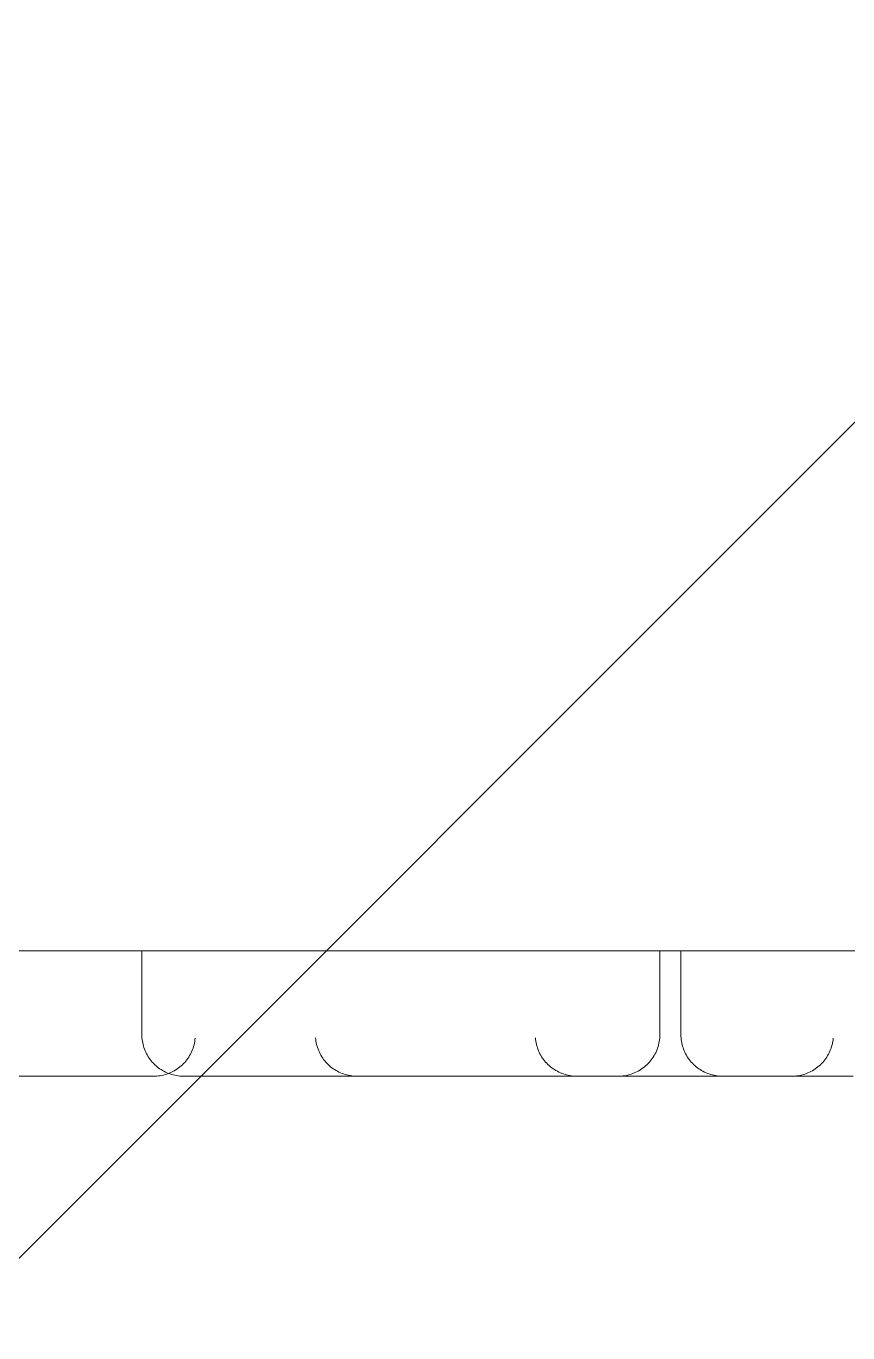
# Model space of a CAD drawing. Header units: metres. Extents: x 13415 to 21618, y 7657 to 10396.
# Drawn here: x 20259.213 to 20261.18, y 8014.333 to 8017.46 of the extents above; entities that cross this region are included whole.
import ezdxf

# ---------------------------------------------------------------- set-up
doc = ezdxf.new("R2010")
doc.units = ezdxf.units.M
doc.header["$LTSCALE"] = 0.2
doc.layers.add('02', color=2, linetype='Continuous')
doc.layers.add('A-GENM', color=2, linetype='Continuous', lineweight=9)

# ---------------------------------------------------------------- blocks, each defined once
blk = doc.blocks.new('chuv')
at = {"layer": 'A-GENM'}
for p, q in [((19969.5567, 7552.5926), (19970.0262, 7552.5926)), ((19969.8478, 7552.5926), (19970.4192, 7552.5926)), ((19970.1446, 7552.3926), (19970.1446, 7552.5926)), ((19970.1951, 7552.5926), (19970.1951, 7552.3926)), ((19970.3135, 7552.5926), (19970.4507, 7552.5926)), ((19970.4507, 7552.5926), (19971.4351, 7552.5926)), ((19971.3071, 7552.5926), (19971.4255, 7552.5926)), ((19971.4255, 7552.5926), (19971.3071, 7552.5926)), ((19971.4351, 7552.5926), (19971.3167, 7552.5926)), ((19971.4255, 7552.5926), (19972.1998, 7552.5926)), ((19971.4351, 7552.3926), (19971.4351, 7552.5926))]:
    blk.add_line(p, q, dxfattribs=at)
at = {"layer": 'A-GENM', "flags": 128}
for points in [[(19968.0259, 7552.5926), (19968.6977, 7552.5926), (19969.3887, 7552.5926), (19970.0976, 7552.5926), (19970.8233, 7552.5926), (19971.5648, 7552.5926), (19972.3207, 7552.5926), (19973.0899, 7552.5926), (19973.8712, 7552.5926), (19974.6633, 7552.5926), (19975.4649, 7552.5926), (19976.2748, 7552.5926), (19977.0916, 7552.5926), (19977.9141, 7552.5926), (19978.741, 7552.5926), (19979.5708, 7552.5926), (19980.4024, 7552.5926)], [(19969.8797, 7552.2926), (19969.8757, 7552.2926), (19969.8717, 7552.2929), (19969.8677, 7552.2933), (19969.8637, 7552.2938), (19969.8598, 7552.2946), (19969.8559, 7552.2954), (19969.852, 7552.2965), (19969.8482, 7552.2976), (19969.8444, 7552.299), (19969.8407, 7552.3005), (19969.8371, 7552.3021), (19969.8335, 7552.3039), (19969.83, 7552.3058), (19969.8266, 7552.3078), (19969.8232, 7552.31), (19969.82, 7552.3124), (19969.8168, 7552.3148), (19969.8137, 7552.3174), (19969.8108, 7552.3201), (19969.8079, 7552.3229), (19969.8052, 7552.3258), (19969.8026, 7552.3289), (19969.8001, 7552.332), (19969.7978, 7552.3352), (19969.7955, 7552.3385), (19969.7934, 7552.3419), (19969.7915, 7552.3454), (19969.7897, 7552.349), (19969.788, 7552.3526), (19969.7865, 7552.3563), (19969.7851, 7552.3601), (19969.7839, 7552.3639), (19969.7828, 7552.3678), (19969.7819, 7552.3716), (19969.7811, 7552.3756), (19969.7805, 7552.3795), (19969.7801, 7552.3835)], [(19969.8797, 7552.2926), (19969.8757, 7552.2926), (19969.8717, 7552.2929), (19969.8677, 7552.2933), (19969.8637, 7552.2938), (19969.8598, 7552.2946), (19969.8559, 7552.2954), (19969.852, 7552.2965), (19969.8482, 7552.2976), (19969.8444, 7552.299), (19969.8407, 7552.3005), (19969.8371, 7552.3021), (19969.8335, 7552.3039), (19969.83, 7552.3058), (19969.8266, 7552.3078), (19969.8232, 7552.31), (19969.82, 7552.3124), (19969.8168, 7552.3148), (19969.8137, 7552.3174), (19969.8108, 7552.3201), (19969.8079, 7552.3229), (19969.8052, 7552.3258), (19969.8026, 7552.3289), (19969.8001, 7552.332), (19969.7978, 7552.3352), (19969.7955, 7552.3385), (19969.7934, 7552.3419), (19969.7915, 7552.3454), (19969.7897, 7552.349), (19969.788, 7552.3526), (19969.7865, 7552.3563), (19969.7851, 7552.3601), (19969.7839, 7552.3639), (19969.7828, 7552.3678), (19969.7819, 7552.3716), (19969.7811, 7552.3756), (19969.7805, 7552.3795), (19969.7801, 7552.3835)], [(19970.1446, 7552.3926), (19970.1445, 7552.3886), (19970.1443, 7552.3846), (19970.1439, 7552.3806), (19970.1433, 7552.3766), (19970.1426, 7552.3727), (19970.1418, 7552.3688), (19970.1407, 7552.3649), (19970.1395, 7552.3611), (19970.1382, 7552.3573), (19970.1367, 7552.3536), (19970.1351, 7552.35), (19970.1333, 7552.3464), (19970.1314, 7552.3429), (19970.1293, 7552.3394), (19970.1272, 7552.3361), (19970.1248, 7552.3328), (19970.1224, 7552.3297), (19970.1198, 7552.3266), (19970.1171, 7552.3237), (19970.1143, 7552.3208), (19970.1114, 7552.3181), (19970.1083, 7552.3155), (19970.1052, 7552.313), (19970.102, 7552.3106), (19970.0987, 7552.3084), (19970.0952, 7552.3063), (19970.0918, 7552.3044), (19970.0882, 7552.3026), (19970.0846, 7552.3009), (19970.0809, 7552.2994), (19970.0771, 7552.298), (19970.0733, 7552.2968), (19970.0694, 7552.2957), (19970.0655, 7552.2948), (19970.0616, 7552.294), (19970.0577, 7552.2934), (19970.0537, 7552.293), (19970.0497, 7552.2927), (19970.0457, 7552.2926), (19970.0446, 7552.2926)], [(19970.1443, 7552.3846), (19970.1439, 7552.3806), (19970.1433, 7552.3766), (19970.1426, 7552.3727), (19970.1418, 7552.3688), (19970.1407, 7552.3649), (19970.1395, 7552.3611), (19970.1382, 7552.3573), (19970.1367, 7552.3536), (19970.1351, 7552.35), (19970.1333, 7552.3464), (19970.1314, 7552.3429), (19970.1293, 7552.3394), (19970.1272, 7552.3361), (19970.1248, 7552.3328), (19970.1224, 7552.3297), (19970.1198, 7552.3266), (19970.1171, 7552.3237), (19970.1143, 7552.3208), (19970.1114, 7552.3181), (19970.1083, 7552.3155), (19970.1052, 7552.313), (19970.102, 7552.3106), (19970.0987, 7552.3084), (19970.0952, 7552.3063), (19970.0918, 7552.3044), (19970.0882, 7552.3026), (19970.0846, 7552.3009), (19970.0809, 7552.2994), (19970.0771, 7552.298), (19970.0733, 7552.2968), (19970.0694, 7552.2957), (19970.0655, 7552.2948), (19970.0616, 7552.294), (19970.0577, 7552.2934), (19970.0537, 7552.293), (19970.0497, 7552.2927), (19970.0457, 7552.2926), (19970.0446, 7552.2926)], [(19970.2951, 7552.2926), (19970.2911, 7552.2926), (19970.2871, 7552.2929), (19970.2832, 7552.2933), (19970.2792, 7552.2938), (19970.2753, 7552.2946), (19970.2714, 7552.2954), (19970.2675, 7552.2965), (19970.2637, 7552.2976), (19970.2599, 7552.299), (19970.2562, 7552.3005), (19970.2525, 7552.3021), (19970.2489, 7552.3039), (19970.2454, 7552.3058), (19970.242, 7552.3078), (19970.2387, 7552.31), (19970.2354, 7552.3124), (19970.2322, 7552.3148), (19970.2292, 7552.3174), (19970.2262, 7552.3201), (19970.2234, 7552.3229), (19970.2207, 7552.3258), (19970.2181, 7552.3289), (19970.2156, 7552.332), (19970.2132, 7552.3352), (19970.211, 7552.3385), (19970.2089, 7552.3419), (19970.2069, 7552.3454), (19970.2051, 7552.349), (19970.2034, 7552.3526), (19970.2019, 7552.3563), (19970.2005, 7552.3601), (19970.1993, 7552.3639), (19970.1983, 7552.3678), (19970.1973, 7552.3716), (19970.1966, 7552.3756), (19970.196, 7552.3795), (19970.1955, 7552.3835), (19970.1953, 7552.3875), (19970.1951, 7552.3915), (19970.1951, 7552.3926)], [(19970.2951, 7552.2926), (19970.2911, 7552.2926), (19970.2871, 7552.2929), (19970.2832, 7552.2933), (19970.2792, 7552.2938), (19970.2753, 7552.2946), (19970.2714, 7552.2954), (19970.2675, 7552.2965), (19970.2637, 7552.2976), (19970.2599, 7552.299), (19970.2562, 7552.3005), (19970.2525, 7552.3021), (19970.2489, 7552.3039), (19970.2454, 7552.3058), (19970.242, 7552.3078), (19970.2387, 7552.31), (19970.2354, 7552.3124), (19970.2322, 7552.3148), (19970.2292, 7552.3174), (19970.2262, 7552.3201), (19970.2234, 7552.3229), (19970.2207, 7552.3258), (19970.2181, 7552.3289), (19970.2156, 7552.332), (19970.2132, 7552.3352), (19970.211, 7552.3385), (19970.2089, 7552.3419), (19970.2069, 7552.3454), (19970.2051, 7552.349), (19970.2034, 7552.3526), (19970.2019, 7552.3563), (19970.2005, 7552.3601), (19970.1993, 7552.3639), (19970.1983, 7552.3678), (19970.1973, 7552.3716), (19970.1966, 7552.3756), (19970.196, 7552.3795), (19970.1955, 7552.3835)], [(19970.493, 7552.3846), (19970.4926, 7552.3806), (19970.4921, 7552.3766), (19970.4914, 7552.3727), (19970.4905, 7552.3688), (19970.4895, 7552.3649), (19970.4883, 7552.3611), (19970.4869, 7552.3573), (19970.4855, 7552.3536), (19970.4838, 7552.35), (19970.4821, 7552.3464), (19970.4801, 7552.3429), (19970.4781, 7552.3394), (19970.4759, 7552.3361), (19970.4736, 7552.3328), (19970.4711, 7552.3297), (19970.4685, 7552.3266), (19970.4658, 7552.3237), (19970.463, 7552.3208), (19970.4601, 7552.3181), (19970.4571, 7552.3155), (19970.4539, 7552.313), (19970.4507, 7552.3106), (19970.4474, 7552.3084), (19970.444, 7552.3063), (19970.4405, 7552.3044), (19970.4369, 7552.3026), (19970.4333, 7552.3009), (19970.4296, 7552.2994), (19970.4258, 7552.298), (19970.422, 7552.2968), (19970.4182, 7552.2957), (19970.4143, 7552.2948), (19970.4104, 7552.294), (19970.4064, 7552.2934), (19970.4024, 7552.293), (19970.3984, 7552.2927), (19970.3944, 7552.2926), (19970.3934, 7552.2926)], [(19971.0194, 7552.3846), (19971.019, 7552.3806), (19971.0184, 7552.3766), (19971.0177, 7552.3727), (19971.0168, 7552.3688), (19971.0158, 7552.3649), (19971.0146, 7552.3611), (19971.0133, 7552.3573), (19971.0118, 7552.3536), (19971.0102, 7552.35), (19971.0084, 7552.3464), (19971.0065, 7552.3429), (19971.0044, 7552.3394), (19971.0022, 7552.3361), (19970.9999, 7552.3328), (19970.9974, 7552.3297), (19970.9949, 7552.3266), (19970.9922, 7552.3237), (19970.9893, 7552.3208), (19970.9864, 7552.3181), (19970.9834, 7552.3155), (19970.9803, 7552.313), (19970.977, 7552.3106), (19970.9737, 7552.3084), (19970.9703, 7552.3063), (19970.9668, 7552.3044), (19970.9632, 7552.3026), (19970.9596, 7552.3009), (19970.9559, 7552.2994), (19970.9522, 7552.298), (19970.9483, 7552.2968), (19970.9445, 7552.2957), (19970.9406, 7552.2948), (19970.9367, 7552.294), (19970.9327, 7552.2934), (19970.9287, 7552.293), (19970.9248, 7552.2927), (19970.9208, 7552.2926), (19970.9197, 7552.2926)], [(19971.0194, 7552.3846), (19971.019, 7552.3806), (19971.0184, 7552.3766), (19971.0177, 7552.3727), (19971.0168, 7552.3688), (19971.0158, 7552.3649), (19971.0146, 7552.3611), (19971.0133, 7552.3573), (19971.0118, 7552.3536), (19971.0102, 7552.35), (19971.0084, 7552.3464), (19971.0065, 7552.3429), (19971.0044, 7552.3394), (19971.0022, 7552.3361), (19970.9999, 7552.3328), (19970.9974, 7552.3297), (19970.9949, 7552.3266), (19970.9922, 7552.3237), (19970.9893, 7552.3208), (19970.9864, 7552.3181), (19970.9834, 7552.3155), (19970.9803, 7552.313), (19970.977, 7552.3106), (19970.9737, 7552.3084), (19970.9703, 7552.3063), (19970.9668, 7552.3044), (19970.9632, 7552.3026), (19970.9596, 7552.3009), (19970.9559, 7552.2994), (19970.9522, 7552.298), (19970.9483, 7552.2968), (19970.9445, 7552.2957), (19970.9406, 7552.2948), (19970.9367, 7552.294), (19970.9327, 7552.2934), (19970.9287, 7552.293), (19970.9248, 7552.2927), (19970.9208, 7552.2926), (19970.9197, 7552.2926)], [(19971.4071, 7552.2926), (19971.4031, 7552.2926), (19971.3991, 7552.2929), (19971.3951, 7552.2933), (19971.3912, 7552.2938), (19971.3872, 7552.2946), (19971.3833, 7552.2954), (19971.3795, 7552.2965), (19971.3757, 7552.2976), (19971.3719, 7552.299), (19971.3682, 7552.3005), (19971.3645, 7552.3021), (19971.3609, 7552.3039), (19971.3574, 7552.3058), (19971.354, 7552.3078), (19971.3506, 7552.31), (19971.3474, 7552.3124), (19971.3442, 7552.3148), (19971.3412, 7552.3174), (19971.3382, 7552.3201), (19971.3354, 7552.3229), (19971.3326, 7552.3258), (19971.33, 7552.3289), (19971.3276, 7552.332), (19971.3252, 7552.3352), (19971.323, 7552.3385), (19971.3209, 7552.3419), (19971.3189, 7552.3454), (19971.3171, 7552.349), (19971.3154, 7552.3526), (19971.3139, 7552.3563), (19971.3125, 7552.3601), (19971.3113, 7552.3639), (19971.3102, 7552.3678), (19971.3093, 7552.3716), (19971.3086, 7552.3756), (19971.308, 7552.3795), (19971.3075, 7552.3835)], [(19971.4071, 7552.2926), (19971.4031, 7552.2926), (19971.3991, 7552.2929), (19971.3951, 7552.2933), (19971.3912, 7552.2938), (19971.3872, 7552.2946), (19971.3833, 7552.2954), (19971.3795, 7552.2965), (19971.3757, 7552.2976), (19971.3719, 7552.299), (19971.3682, 7552.3005), (19971.3645, 7552.3021), (19971.3609, 7552.3039), (19971.3574, 7552.3058), (19971.354, 7552.3078), (19971.3506, 7552.31), (19971.3474, 7552.3124), (19971.3442, 7552.3148), (19971.3412, 7552.3174), (19971.3382, 7552.3201), (19971.3354, 7552.3229), (19971.3326, 7552.3258), (19971.33, 7552.3289), (19971.3276, 7552.332), (19971.3252, 7552.3352), (19971.323, 7552.3385), (19971.3209, 7552.3419), (19971.3189, 7552.3454), (19971.3171, 7552.349), (19971.3154, 7552.3526), (19971.3139, 7552.3563), (19971.3125, 7552.3601), (19971.3113, 7552.3639), (19971.3102, 7552.3678), (19971.3093, 7552.3716), (19971.3086, 7552.3756), (19971.308, 7552.3795), (19971.3075, 7552.3835)], [(19971.4351, 7552.3926), (19971.435, 7552.3886), (19971.4348, 7552.3846), (19971.4344, 7552.3806), (19971.4338, 7552.3766), (19971.4331, 7552.3727), (19971.4323, 7552.3688), (19971.4312, 7552.3649), (19971.43, 7552.3611), (19971.4287, 7552.3573), (19971.4272, 7552.3536), (19971.4256, 7552.35), (19971.4238, 7552.3464), (19971.4219, 7552.3429), (19971.4199, 7552.3394), (19971.4177, 7552.3361), (19971.4153, 7552.3328), (19971.4129, 7552.3297), (19971.4103, 7552.3266), (19971.4076, 7552.3237), (19971.4048, 7552.3208), (19971.4019, 7552.3181), (19971.3988, 7552.3155), (19971.3957, 7552.313), (19971.3925, 7552.3106), (19971.3892, 7552.3084), (19971.3857, 7552.3063), (19971.3823, 7552.3044), (19971.3787, 7552.3026), (19971.3751, 7552.3009), (19971.3714, 7552.2994), (19971.3676, 7552.298), (19971.3638, 7552.2968), (19971.3599, 7552.2957), (19971.356, 7552.2948), (19971.3521, 7552.294), (19971.3482, 7552.2934), (19971.3442, 7552.293), (19971.3402, 7552.2927), (19971.3362, 7552.2926), (19971.3351, 7552.2926)], [(19971.4348, 7552.3846), (19971.4344, 7552.3806), (19971.4338, 7552.3766), (19971.4331, 7552.3727), (19971.4323, 7552.3688), (19971.4312, 7552.3649), (19971.43, 7552.3611), (19971.4287, 7552.3573), (19971.4272, 7552.3536), (19971.4256, 7552.35), (19971.4238, 7552.3464), (19971.4219, 7552.3429), (19971.4199, 7552.3394), (19971.4177, 7552.3361), (19971.4153, 7552.3328), (19971.4129, 7552.3297), (19971.4103, 7552.3266), (19971.4076, 7552.3237), (19971.4048, 7552.3208), (19971.4019, 7552.3181), (19971.3988, 7552.3155), (19971.3957, 7552.313), (19971.3925, 7552.3106), (19971.3892, 7552.3084), (19971.3857, 7552.3063), (19971.3823, 7552.3044), (19971.3787, 7552.3026), (19971.3751, 7552.3009), (19971.3714, 7552.2994), (19971.3676, 7552.298), (19971.3638, 7552.2968), (19971.3599, 7552.2957), (19971.356, 7552.2948), (19971.3521, 7552.294), (19971.3482, 7552.2934), (19971.3442, 7552.293), (19971.3402, 7552.2927), (19971.3362, 7552.2926), (19971.3351, 7552.2926)], [(19969.741, 7552.2926), (19969.7598, 7552.2926), (19969.7781, 7552.2926), (19969.7961, 7552.2926), (19969.8136, 7552.2926), (19969.8306, 7552.2926), (19969.8472, 7552.2926), (19969.8633, 7552.2926), (19969.8788, 7552.2926), (19969.8937, 7552.2926), (19969.9081, 7552.2926), (19969.9218, 7552.2926), (19969.9349, 7552.2926), (19969.9453, 7552.2926)], [(19969.9453, 7552.2926), (19969.9328, 7552.2926), (19969.9195, 7552.2926), (19969.9057, 7552.2926), (19969.8912, 7552.2926), (19969.8762, 7552.2926), (19969.8606, 7552.2926), (19969.8445, 7552.2926), (19969.8278, 7552.2926), (19969.8107, 7552.2926), (19969.7931, 7552.2926), (19969.7751, 7552.2926), (19969.7566, 7552.2926), (19969.7378, 7552.2926)], [(19969.7355, 7552.2926), (19969.7543, 7552.2926), (19969.7728, 7552.2926), (19969.7909, 7552.2926), (19969.8085, 7552.2926), (19969.8257, 7552.2926), (19969.8424, 7552.2926), (19969.8586, 7552.2926), (19969.8743, 7552.2926), (19969.8894, 7552.2926), (19969.9039, 7552.2926), (19969.9179, 7552.2926), (19969.9311, 7552.2926), (19969.9438, 7552.2926), (19969.9558, 7552.2926), (19969.967, 7552.2926), (19969.9776, 7552.2926), (19969.9875, 7552.2926), (19969.9966, 7552.2926), (19970.0049, 7552.2926), (19970.0125, 7552.2926), (19970.0193, 7552.2926), (19970.0253, 7552.2926), (19970.0305, 7552.2926), (19970.0349, 7552.2926), (19970.0385, 7552.2926), (19970.0413, 7552.2926), (19970.0432, 7552.2926), (19970.0443, 7552.2926)], [(19970.0446, 7552.2926), (19970.0442, 7552.2926), (19970.043, 7552.2926), (19970.0409, 7552.2926), (19970.038, 7552.2926), (19970.0343, 7552.2926), (19970.0297, 7552.2926), (19970.0244, 7552.2926), (19970.0182, 7552.2926), (19970.0113, 7552.2926), (19970.0036, 7552.2926), (19969.9951, 7552.2926), (19969.9859, 7552.2926), (19969.9759, 7552.2926), (19969.9652, 7552.2926), (19969.9538, 7552.2926), (19969.9417, 7552.2926), (19969.929, 7552.2926), (19969.9156, 7552.2926), (19969.9015, 7552.2926), (19969.8869, 7552.2926), (19969.8717, 7552.2926), (19969.8559, 7552.2926), (19969.8396, 7552.2926), (19969.8229, 7552.2926), (19969.8056, 7552.2926), (19969.7879, 7552.2926), (19969.7697, 7552.2926), (19969.7512, 7552.2926), (19969.7323, 7552.2926)], [(19969.7443, 7552.2926), (19969.7646, 7552.2926), (19969.785, 7552.2926), (19969.8055, 7552.2926), (19969.8262, 7552.2926), (19969.847, 7552.2926), (19969.8677, 7552.2926), (19969.8885, 7552.2926), (19969.9093, 7552.2926), (19969.93, 7552.2926), (19969.9507, 7552.2926), (19969.9712, 7552.2926), (19969.9915, 7552.2926), (19970.0117, 7552.2926), (19970.0316, 7552.2926), (19970.0513, 7552.2926), (19970.0707, 7552.2926), (19970.0898, 7552.2926), (19970.1085, 7552.2926), (19970.1268, 7552.2926), (19970.1448, 7552.2926), (19970.1623, 7552.2926), (19970.1794, 7552.2926), (19970.1959, 7552.2926), (19970.212, 7552.2926), (19970.2275, 7552.2926), (19970.2425, 7552.2926), (19970.2568, 7552.2926), (19970.2705, 7552.2926), (19970.2836, 7552.2926), (19970.2961, 7552.2926), (19970.3079, 7552.2926), (19970.3189, 7552.2926), (19970.3293, 7552.2926), (19970.3389, 7552.2926), (19970.3478, 7552.2926), (19970.356, 7552.2926), (19970.3633, 7552.2926), (19970.3699, 7552.2926), (19970.3757, 7552.2926), (19970.3806, 7552.2926), (19970.3848, 7552.2926), (19970.3882, 7552.2926), (19970.3907, 7552.2926), (19970.3924, 7552.2926), (19970.3932, 7552.2926)], [(19970.3934, 7552.2926), (19970.3929, 7552.2926), (19970.3917, 7552.2926), (19970.3896, 7552.2926), (19970.3867, 7552.2926), (19970.383, 7552.2926), (19970.3785, 7552.2926), (19970.3731, 7552.2926), (19970.367, 7552.2926), (19970.36, 7552.2926), (19970.3523, 7552.2926), (19970.3438, 7552.2926), (19970.3346, 7552.2926), (19970.3246, 7552.2926), (19970.3139, 7552.2926), (19970.3025, 7552.2926), (19970.2904, 7552.2926), (19970.2777, 7552.2926), (19970.2643, 7552.2926), (19970.2503, 7552.2926), (19970.2356, 7552.2926), (19970.2204, 7552.2926), (19970.2047, 7552.2926), (19970.1884, 7552.2926), (19970.1716, 7552.2926), (19970.1543, 7552.2926), (19970.1366, 7552.2926), (19970.1184, 7552.2926), (19970.0999, 7552.2926), (19970.081, 7552.2926), (19970.0618, 7552.2926), (19970.0423, 7552.2926), (19970.0225, 7552.2926), (19970.0024, 7552.2926), (19969.9822, 7552.2926), (19969.9617, 7552.2926), (19969.9412, 7552.2926), (19969.9205, 7552.2926), (19969.8998, 7552.2926), (19969.879, 7552.2926), (19969.8582, 7552.2926), (19969.8374, 7552.2926), (19969.8167, 7552.2926), (19969.7961, 7552.2926), (19969.7756, 7552.2926), (19969.7552, 7552.2926), (19969.7351, 7552.2926)], [(19969.8797, 7552.2926), (19969.8801, 7552.2926), (19969.8813, 7552.2926), (19969.8834, 7552.2926), (19969.8863, 7552.2926), (19969.89, 7552.2926), (19969.8946, 7552.2926), (19969.8999, 7552.2926), (19969.9051, 7552.2926)], [(19969.8797, 7552.2926), (19969.8801, 7552.2926), (19969.8813, 7552.2926), (19969.8834, 7552.2926), (19969.8863, 7552.2926), (19969.89, 7552.2926), (19969.8946, 7552.2926), (19969.8999, 7552.2926), (19969.9061, 7552.2926), (19969.913, 7552.2926), (19969.9207, 7552.2926), (19969.9292, 7552.2926), (19969.9384, 7552.2926), (19969.9484, 7552.2926), (19969.9591, 7552.2926), (19969.9705, 7552.2926), (19969.9826, 7552.2926), (19969.9953, 7552.2926), (19970.0087, 7552.2926), (19970.0228, 7552.2926), (19970.0374, 7552.2926), (19970.0526, 7552.2926), (19970.0684, 7552.2926), (19970.0847, 7552.2926), (19970.1014, 7552.2926), (19970.1187, 7552.2926), (19970.1364, 7552.2926), (19970.1546, 7552.2926), (19970.1731, 7552.2926), (19970.192, 7552.2926), (19970.2113, 7552.2926), (19970.2308, 7552.2926), (19970.2506, 7552.2926), (19970.2706, 7552.2926), (19970.2909, 7552.2926), (19970.3113, 7552.2926), (19970.3319, 7552.2926), (19970.3525, 7552.2926), (19970.3733, 7552.2926), (19970.3941, 7552.2926), (19970.4149, 7552.2926), (19970.4356, 7552.2926), (19970.4564, 7552.2926), (19970.477, 7552.2926), (19970.4975, 7552.2926), (19970.5178, 7552.2926), (19970.538, 7552.2926), (19970.5579, 7552.2926), (19970.5776, 7552.2926), (19970.597, 7552.2926), (19970.6161, 7552.2926), (19970.6348, 7552.2926), (19970.6532, 7552.2926), (19970.6711, 7552.2926), (19970.6886, 7552.2926), (19970.7057, 7552.2926), (19970.7223, 7552.2926), (19970.7383, 7552.2926), (19970.7538, 7552.2926), (19970.7688, 7552.2926), (19970.7831, 7552.2926), (19970.7969, 7552.2926), (19970.81, 7552.2926), (19970.8224, 7552.2926), (19970.8342, 7552.2926), (19970.8453, 7552.2926), (19970.8556, 7552.2926), (19970.8653, 7552.2926), (19970.8741, 7552.2926), (19970.8823, 7552.2926), (19970.8896, 7552.2926), (19970.8942, 7552.2926)], [(19970.8942, 7552.2926), (19970.8874, 7552.2926), (19970.8798, 7552.2926), (19970.8714, 7552.2926), (19970.8623, 7552.2926), (19970.8524, 7552.2926), (19970.8419, 7552.2926), (19970.8306, 7552.2926), (19970.8186, 7552.2926), (19970.8059, 7552.2926), (19970.7926, 7552.2926), (19970.7787, 7552.2926), (19970.7641, 7552.2926), (19970.749, 7552.2926), (19970.7333, 7552.2926), (19970.7171, 7552.2926), (19970.7004, 7552.2926), (19970.6832, 7552.2926), (19970.6655, 7552.2926), (19970.6474, 7552.2926), (19970.629, 7552.2926), (19970.6101, 7552.2926), (19970.5909, 7552.2926), (19970.5714, 7552.2926), (19970.5517, 7552.2926), (19970.5317, 7552.2926), (19970.5114, 7552.2926), (19970.4911, 7552.2926), (19970.4705, 7552.2926), (19970.4498, 7552.2926), (19970.4291, 7552.2926), (19970.4083, 7552.2926), (19970.3875, 7552.2926), (19970.3668, 7552.2926), (19970.346, 7552.2926), (19970.3254, 7552.2926), (19970.3049, 7552.2926), (19970.2845, 7552.2926), (19970.2643, 7552.2926), (19970.2443, 7552.2926), (19970.2246, 7552.2926), (19970.2052, 7552.2926), (19970.186, 7552.2926), (19970.1673, 7552.2926), (19970.1488, 7552.2926), (19970.1308, 7552.2926), (19970.1132, 7552.2926), (19970.0961, 7552.2926), (19970.0795, 7552.2926), (19970.0633, 7552.2926), (19970.0478, 7552.2926), (19970.0327, 7552.2926), (19970.0183, 7552.2926), (19970.0045, 7552.2926), (19969.9913, 7552.2926), (19969.9787, 7552.2926), (19969.9668, 7552.2926), (19969.9557, 7552.2926), (19969.9452, 7552.2926), (19969.9355, 7552.2926), (19969.9265, 7552.2926), (19969.9182, 7552.2926), (19969.9107, 7552.2926), (19969.9041, 7552.2926), (19969.8982, 7552.2926), (19969.8931, 7552.2926), (19969.8888, 7552.2926), (19969.8853, 7552.2926), (19969.8827, 7552.2926), (19969.8809, 7552.2926), (19969.8799, 7552.2926)], [(19969.9051, 7552.2926), (19969.8991, 7552.2926), (19969.8939, 7552.2926), (19969.8894, 7552.2926), (19969.8858, 7552.2926), (19969.8831, 7552.2926), (19969.8811, 7552.2926), (19969.88, 7552.2926)], [(19969.9051, 7552.2926), (19969.9119, 7552.2926), (19969.9196, 7552.2926), (19969.9279, 7552.2926), (19969.937, 7552.2926), (19969.9469, 7552.2926), (19969.9575, 7552.2926), (19969.9688, 7552.2926), (19969.9808, 7552.2926), (19969.9934, 7552.2926), (19970.0067, 7552.2926), (19970.0207, 7552.2926), (19970.0352, 7552.2926), (19970.0503, 7552.2926), (19970.066, 7552.2926), (19970.0822, 7552.2926), (19970.099, 7552.2926), (19970.1162, 7552.2926), (19970.1338, 7552.2926), (19970.1519, 7552.2926), (19970.1704, 7552.2926), (19970.1892, 7552.2926), (19970.2084, 7552.2926), (19970.2279, 7552.2926), (19970.2477, 7552.2926), (19970.2677, 7552.2926), (19970.2879, 7552.2926), (19970.3083, 7552.2926), (19970.3288, 7552.2926), (19970.3495, 7552.2926), (19970.3702, 7552.2926), (19970.391, 7552.2926), (19970.4118, 7552.2926), (19970.4326, 7552.2926), (19970.4533, 7552.2926), (19970.474, 7552.2926), (19970.4945, 7552.2926), (19970.5149, 7552.2926), (19970.535, 7552.2926), (19970.555, 7552.2926), (19970.5747, 7552.2926), (19970.5942, 7552.2926), (19970.6133, 7552.2926), (19970.6321, 7552.2926), (19970.6505, 7552.2926), (19970.6685, 7552.2926), (19970.6861, 7552.2926), (19970.7032, 7552.2926), (19970.7199, 7552.2926), (19970.736, 7552.2926), (19970.7516, 7552.2926), (19970.7666, 7552.2926), (19970.7811, 7552.2926), (19970.7949, 7552.2926), (19970.8081, 7552.2926), (19970.8206, 7552.2926), (19970.8325, 7552.2926), (19970.8437, 7552.2926), (19970.8542, 7552.2926), (19970.8639, 7552.2926), (19970.8729, 7552.2926), (19970.8811, 7552.2926), (19970.8886, 7552.2926), (19970.8953, 7552.2926), (19970.9012, 7552.2926), (19970.9063, 7552.2926), (19970.9106, 7552.2926), (19970.914, 7552.2926), (19970.9167, 7552.2926), (19970.9185, 7552.2926), (19970.9195, 7552.2926)], [(19970.9197, 7552.2926), (19970.9193, 7552.2926), (19970.918, 7552.2926), (19970.9159, 7552.2926), (19970.913, 7552.2926), (19970.9093, 7552.2926), (19970.9048, 7552.2926), (19970.8994, 7552.2926), (19970.8933, 7552.2926), (19970.8863, 7552.2926), (19970.8786, 7552.2926), (19970.8701, 7552.2926), (19970.8609, 7552.2926), (19970.8509, 7552.2926), (19970.8402, 7552.2926), (19970.8289, 7552.2926), (19970.8168, 7552.2926), (19970.804, 7552.2926), (19970.7906, 7552.2926), (19970.7766, 7552.2926), (19970.762, 7552.2926), (19970.7468, 7552.2926), (19970.731, 7552.2926), (19970.7147, 7552.2926), (19970.6979, 7552.2926), (19970.6806, 7552.2926), (19970.6629, 7552.2926), (19970.6448, 7552.2926), (19970.6262, 7552.2926), (19970.6073, 7552.2926), (19970.5881, 7552.2926), (19970.5686, 7552.2926), (19970.5488, 7552.2926), (19970.5287, 7552.2926), (19970.5085, 7552.2926), (19970.4881, 7552.2926), (19970.4675, 7552.2926), (19970.4468, 7552.2926), (19970.4261, 7552.2926), (19970.4053, 7552.2926), (19970.3845, 7552.2926), (19970.3637, 7552.2926), (19970.343, 7552.2926), (19970.3224, 7552.2926), (19970.3019, 7552.2926), (19970.2815, 7552.2926), (19970.2614, 7552.2926), (19970.2414, 7552.2926), (19970.2218, 7552.2926), (19970.2024, 7552.2926), (19970.1833, 7552.2926), (19970.1645, 7552.2926), (19970.1462, 7552.2926), (19970.1282, 7552.2926), (19970.1107, 7552.2926), (19970.0937, 7552.2926), (19970.0771, 7552.2926), (19970.061, 7552.2926), (19970.0455, 7552.2926), (19970.0306, 7552.2926), (19970.0162, 7552.2926), (19970.0025, 7552.2926), (19969.9894, 7552.2926), (19969.9769, 7552.2926), (19969.9652, 7552.2926), (19969.9541, 7552.2926), (19969.9437, 7552.2926), (19969.9341, 7552.2926), (19969.9252, 7552.2926), (19969.9171, 7552.2926), (19969.9097, 7552.2926), (19969.9051, 7552.2926)], [(19970.0446, 7552.2926), (19970.0442, 7552.2926), (19970.043, 7552.2926), (19970.0409, 7552.2926), (19970.038, 7552.2926), (19970.0343, 7552.2926), (19970.0297, 7552.2926), (19970.0244, 7552.2926), (19970.0182, 7552.2926), (19970.0113, 7552.2926), (19970.0036, 7552.2926), (19969.9951, 7552.2926), (19969.9859, 7552.2926), (19969.9759, 7552.2926), (19969.9652, 7552.2926), (19969.9538, 7552.2926), (19969.9453, 7552.2926)], [(19969.9453, 7552.2926), (19969.9572, 7552.2926), (19969.9684, 7552.2926), (19969.9789, 7552.2926), (19969.9886, 7552.2926), (19969.9976, 7552.2926), (19970.0059, 7552.2926), (19970.0134, 7552.2926), (19970.0201, 7552.2926), (19970.026, 7552.2926), (19970.0311, 7552.2926), (19970.0354, 7552.2926), (19970.0389, 7552.2926), (19970.0416, 7552.2926), (19970.0434, 7552.2926), (19970.0444, 7552.2926)], [(19971.1208, 7552.2926), (19971.1037, 7552.2926), (19971.0862, 7552.2926), (19971.0682, 7552.2926), (19971.0498, 7552.2926), (19971.0311, 7552.2926), (19971.012, 7552.2926), (19970.9926, 7552.2926), (19970.9729, 7552.2926), (19970.953, 7552.2926), (19970.9328, 7552.2926), (19970.9125, 7552.2926), (19970.892, 7552.2926), (19970.8713, 7552.2926), (19970.8506, 7552.2926), (19970.8298, 7552.2926), (19970.8091, 7552.2926), (19970.7883, 7552.2926), (19970.7675, 7552.2926), (19970.7468, 7552.2926), (19970.7263, 7552.2926), (19970.7059, 7552.2926), (19970.6856, 7552.2926), (19970.6656, 7552.2926), (19970.6458, 7552.2926), (19970.6263, 7552.2926), (19970.607, 7552.2926), (19970.5882, 7552.2926), (19970.5696, 7552.2926), (19970.5515, 7552.2926), (19970.5338, 7552.2926), (19970.5165, 7552.2926), (19970.4997, 7552.2926), (19970.4835, 7552.2926), (19970.4677, 7552.2926), (19970.4525, 7552.2926), (19970.4379, 7552.2926), (19970.4239, 7552.2926), (19970.4105, 7552.2926), (19970.3978, 7552.2926), (19970.3857, 7552.2926), (19970.3743, 7552.2926), (19970.3636, 7552.2926), (19970.3537, 7552.2926), (19970.3445, 7552.2926), (19970.336, 7552.2926), (19970.3283, 7552.2926), (19970.3214, 7552.2926), (19970.3152, 7552.2926), (19970.3099, 7552.2926), (19970.3054, 7552.2926), (19970.3017, 7552.2926), (19970.2988, 7552.2926), (19970.2968, 7552.2926), (19970.2955, 7552.2926), (19970.2951, 7552.2926)], [(19970.2951, 7552.2926), (19970.2955, 7552.2926), (19970.2968, 7552.2926), (19970.2989, 7552.2926), (19970.3018, 7552.2926), (19970.3055, 7552.2926), (19970.31, 7552.2926), (19970.3154, 7552.2926), (19970.3215, 7552.2926), (19970.3285, 7552.2926), (19970.3362, 7552.2926), (19970.3447, 7552.2926), (19970.3539, 7552.2926), (19970.3639, 7552.2926), (19970.3746, 7552.2926), (19970.386, 7552.2926), (19970.398, 7552.2926), (19970.4108, 7552.2926), (19970.4242, 7552.2926), (19970.4382, 7552.2926), (19970.4528, 7552.2926), (19970.468, 7552.2926), (19970.4838, 7552.2926), (19970.5001, 7552.2926), (19970.5095, 7552.2926)], [(19970.2951, 7552.2926), (19970.2955, 7552.2926), (19970.2968, 7552.2926), (19970.2989, 7552.2926), (19970.3018, 7552.2926), (19970.3055, 7552.2926), (19970.31, 7552.2926), (19970.3154, 7552.2926), (19970.3215, 7552.2926), (19970.3285, 7552.2926), (19970.3362, 7552.2926), (19970.3447, 7552.2926), (19970.3539, 7552.2926), (19970.3639, 7552.2926), (19970.3746, 7552.2926), (19970.386, 7552.2926), (19970.398, 7552.2926), (19970.4108, 7552.2926), (19970.4242, 7552.2926), (19970.4382, 7552.2926), (19970.4528, 7552.2926), (19970.468, 7552.2926), (19970.4838, 7552.2926), (19970.5001, 7552.2926), (19970.5169, 7552.2926), (19970.5342, 7552.2926), (19970.5519, 7552.2926), (19970.57, 7552.2926), (19970.5886, 7552.2926), (19970.6075, 7552.2926), (19970.6267, 7552.2926), (19970.6462, 7552.2926), (19970.666, 7552.2926), (19970.6861, 7552.2926), (19970.7063, 7552.2926), (19970.7267, 7552.2926), (19970.7473, 7552.2926), (19970.768, 7552.2926), (19970.7887, 7552.2926), (19970.8095, 7552.2926), (19970.8303, 7552.2926), (19970.8511, 7552.2926), (19970.8718, 7552.2926), (19970.8924, 7552.2926), (19970.9129, 7552.2926), (19970.9333, 7552.2926), (19970.9534, 7552.2926), (19970.9734, 7552.2926), (19970.993, 7552.2926), (19971.0124, 7552.2926), (19971.0315, 7552.2926), (19971.0503, 7552.2926), (19971.0686, 7552.2926), (19971.0866, 7552.2926), (19971.1041, 7552.2926), (19971.1208, 7552.2926)], [(19970.5095, 7552.2926), (19970.4929, 7552.2926), (19970.4768, 7552.2926), (19970.4613, 7552.2926), (19970.4464, 7552.2926), (19970.432, 7552.2926), (19970.4182, 7552.2926), (19970.4051, 7552.2926), (19970.3927, 7552.2926), (19970.3809, 7552.2926), (19970.3698, 7552.2926), (19970.3594, 7552.2926), (19970.3498, 7552.2926), (19970.3408, 7552.2926), (19970.3327, 7552.2926), (19970.3253, 7552.2926), (19970.3187, 7552.2926), (19970.3129, 7552.2926), (19970.3079, 7552.2926), (19970.3038, 7552.2926), (19970.3004, 7552.2926), (19970.2979, 7552.2926), (19970.2961, 7552.2926), (19970.2953, 7552.2926)], [(19970.5095, 7552.2926), (19970.5265, 7552.2926), (19970.5441, 7552.2926), (19970.562, 7552.2926), (19970.5804, 7552.2926), (19970.5991, 7552.2926), (19970.6182, 7552.2926), (19970.6376, 7552.2926), (19970.6573, 7552.2926), (19970.6773, 7552.2926), (19970.6974, 7552.2926), (19970.7178, 7552.2926), (19970.7383, 7552.2926), (19970.7589, 7552.2926), (19970.7796, 7552.2926), (19970.8004, 7552.2926), (19970.8212, 7552.2926), (19970.842, 7552.2926), (19970.8627, 7552.2926), (19970.8834, 7552.2926), (19970.904, 7552.2926), (19970.9244, 7552.2926), (19970.9446, 7552.2926), (19970.9647, 7552.2926), (19970.9845, 7552.2926), (19971.004, 7552.2926), (19971.0232, 7552.2926), (19971.0421, 7552.2926), (19971.0606, 7552.2926), (19971.0788, 7552.2926), (19971.0965, 7552.2926), (19971.1137, 7552.2926), (19971.1305, 7552.2926), (19971.1468, 7552.2926), (19971.1625, 7552.2926), (19971.1777, 7552.2926), (19971.1924, 7552.2926), (19971.2064, 7552.2926), (19971.2198, 7552.2926), (19971.2325, 7552.2926), (19971.2446, 7552.2926), (19971.2559, 7552.2926), (19971.2666, 7552.2926), (19971.2766, 7552.2926), (19971.2858, 7552.2926), (19971.2943, 7552.2926), (19971.302, 7552.2926), (19971.3089, 7552.2926), (19971.315, 7552.2926), (19971.3203, 7552.2926), (19971.3249, 7552.2926), (19971.3286, 7552.2926), (19971.3314, 7552.2926), (19971.3335, 7552.2926), (19971.3347, 7552.2926), (19971.3351, 7552.2926)], [(19971.3351, 7552.2926), (19971.3347, 7552.2926), (19971.3335, 7552.2926), (19971.3314, 7552.2926), (19971.3285, 7552.2926), (19971.3248, 7552.2926), (19971.3202, 7552.2926), (19971.3149, 7552.2926), (19971.3087, 7552.2926), (19971.3018, 7552.2926), (19971.2941, 7552.2926), (19971.2856, 7552.2926), (19971.2764, 7552.2926), (19971.2664, 7552.2926), (19971.2557, 7552.2926), (19971.2443, 7552.2926), (19971.2322, 7552.2926), (19971.2195, 7552.2926), (19971.2061, 7552.2926), (19971.192, 7552.2926), (19971.1774, 7552.2926), (19971.1622, 7552.2926), (19971.1464, 7552.2926), (19971.1302, 7552.2926), (19971.1134, 7552.2926), (19971.0961, 7552.2926), (19971.0784, 7552.2926), (19971.0602, 7552.2926), (19971.0417, 7552.2926), (19971.0228, 7552.2926), (19971.0036, 7552.2926), (19970.984, 7552.2926), (19970.9642, 7552.2926), (19970.9442, 7552.2926), (19970.9239, 7552.2926), (19970.9035, 7552.2926), (19970.8829, 7552.2926), (19970.8623, 7552.2926), (19970.8415, 7552.2926), (19970.8207, 7552.2926), (19970.7999, 7552.2926), (19970.7792, 7552.2926), (19970.7585, 7552.2926), (19970.7378, 7552.2926), (19970.7173, 7552.2926), (19970.697, 7552.2926), (19970.6768, 7552.2926), (19970.6569, 7552.2926), (19970.6372, 7552.2926), (19970.6178, 7552.2926), (19970.5987, 7552.2926), (19970.58, 7552.2926), (19970.5616, 7552.2926), (19970.5437, 7552.2926), (19970.5262, 7552.2926), (19970.5095, 7552.2926)], [(19970.9197, 7552.2926), (19970.9193, 7552.2926), (19970.918, 7552.2926), (19970.9159, 7552.2926), (19970.913, 7552.2926), (19970.9093, 7552.2926), (19970.9048, 7552.2926), (19970.8994, 7552.2926), (19970.8942, 7552.2926)], [(19970.8942, 7552.2926), (19970.9003, 7552.2926), (19970.9055, 7552.2926), (19970.9099, 7552.2926), (19970.9135, 7552.2926), (19970.9163, 7552.2926), (19970.9182, 7552.2926), (19970.9194, 7552.2926)], [(19971.3351, 7552.2926), (19971.3347, 7552.2926), (19971.3335, 7552.2926), (19971.3314, 7552.2926), (19971.3285, 7552.2926), (19971.3248, 7552.2926), (19971.3202, 7552.2926), (19971.3149, 7552.2926), (19971.3087, 7552.2926), (19971.3018, 7552.2926), (19971.2941, 7552.2926), (19971.2856, 7552.2926), (19971.2764, 7552.2926), (19971.2664, 7552.2926), (19971.2557, 7552.2926), (19971.2443, 7552.2926), (19971.2322, 7552.2926), (19971.2195, 7552.2926), (19971.2061, 7552.2926), (19971.192, 7552.2926), (19971.1774, 7552.2926), (19971.1622, 7552.2926), (19971.1464, 7552.2926), (19971.1302, 7552.2926), (19971.1208, 7552.2926)], [(19971.1208, 7552.2926), (19971.1374, 7552.2926), (19971.1534, 7552.2926), (19971.1689, 7552.2926), (19971.1839, 7552.2926), (19971.1983, 7552.2926), (19971.212, 7552.2926), (19971.2251, 7552.2926), (19971.2376, 7552.2926), (19971.2494, 7552.2926), (19971.2605, 7552.2926), (19971.2708, 7552.2926), (19971.2805, 7552.2926), (19971.2894, 7552.2926), (19971.2976, 7552.2926), (19971.3049, 7552.2926), (19971.3115, 7552.2926), (19971.3173, 7552.2926), (19971.3223, 7552.2926), (19971.3265, 7552.2926), (19971.3299, 7552.2926), (19971.3324, 7552.2926), (19971.3341, 7552.2926), (19971.335, 7552.2926)], [(19971.4071, 7552.2926), (19971.4075, 7552.2926), (19971.4088, 7552.2926), (19971.4109, 7552.2926), (19971.4138, 7552.2926), (19971.4175, 7552.2926), (19971.422, 7552.2926), (19971.4274, 7552.2926), (19971.4335, 7552.2926), (19971.4404, 7552.2926), (19971.4482, 7552.2926), (19971.4566, 7552.2926), (19971.4659, 7552.2926), (19971.4758, 7552.2926), (19971.4865, 7552.2926), (19971.4979, 7552.2926), (19971.5064, 7552.2926)], [(19971.4071, 7552.2926), (19971.4075, 7552.2926), (19971.4088, 7552.2926), (19971.4109, 7552.2926), (19971.4138, 7552.2926), (19971.4175, 7552.2926), (19971.422, 7552.2926), (19971.4274, 7552.2926), (19971.4335, 7552.2926), (19971.4404, 7552.2926), (19971.4482, 7552.2926), (19971.4566, 7552.2926), (19971.4659, 7552.2926), (19971.4758, 7552.2926), (19971.4865, 7552.2926), (19971.4979, 7552.2926), (19971.51, 7552.2926), (19971.5228, 7552.2926), (19971.5362, 7552.2926), (19971.5502, 7552.2926), (19971.5648, 7552.2926), (19971.58, 7552.2926), (19971.5958, 7552.2926), (19971.6121, 7552.2926), (19971.6289, 7552.2926), (19971.6462, 7552.2926), (19971.6639, 7552.2926), (19971.682, 7552.2926), (19971.7006, 7552.2926), (19971.7195, 7552.2926)], [(19971.5064, 7552.2926), (19971.4945, 7552.2926), (19971.4833, 7552.2926), (19971.4729, 7552.2926), (19971.4631, 7552.2926), (19971.4541, 7552.2926), (19971.4458, 7552.2926), (19971.4383, 7552.2926), (19971.4316, 7552.2926), (19971.4257, 7552.2926), (19971.4206, 7552.2926), (19971.4163, 7552.2926), (19971.4128, 7552.2926), (19971.4102, 7552.2926), (19971.4083, 7552.2926), (19971.4073, 7552.2926)], [(19971.7163, 7552.2926), (19971.6974, 7552.2926), (19971.6789, 7552.2926), (19971.6609, 7552.2926), (19971.6432, 7552.2926), (19971.626, 7552.2926), (19971.6093, 7552.2926), (19971.5931, 7552.2926), (19971.5774, 7552.2926), (19971.5623, 7552.2926), (19971.5478, 7552.2926), (19971.5339, 7552.2926), (19971.5206, 7552.2926), (19971.5079, 7552.2926), (19971.496, 7552.2926), (19971.4847, 7552.2926), (19971.4741, 7552.2926), (19971.4643, 7552.2926), (19971.4552, 7552.2926), (19971.4468, 7552.2926), (19971.4392, 7552.2926), (19971.4324, 7552.2926), (19971.4264, 7552.2926), (19971.4212, 7552.2926), (19971.4168, 7552.2926), (19971.4132, 7552.2926), (19971.4104, 7552.2926), (19971.4085, 7552.2926), (19971.4074, 7552.2926)], [(19971.5064, 7552.2926), (19971.519, 7552.2926), (19971.5322, 7552.2926), (19971.546, 7552.2926), (19971.5605, 7552.2926), (19971.5755, 7552.2926), (19971.5911, 7552.2926), (19971.6073, 7552.2926), (19971.6239, 7552.2926), (19971.6411, 7552.2926), (19971.6587, 7552.2926), (19971.6767, 7552.2926), (19971.6951, 7552.2926), (19971.7139, 7552.2926)], [(19971.7298, 7552.2926), (19971.7107, 7552.2926), (19971.692, 7552.2926), (19971.6736, 7552.2926), (19971.6557, 7552.2926), (19971.6381, 7552.2926), (19971.6211, 7552.2926), (19971.6045, 7552.2926), (19971.5885, 7552.2926), (19971.573, 7552.2926), (19971.558, 7552.2926), (19971.5437, 7552.2926), (19971.5299, 7552.2926), (19971.5168, 7552.2926), (19971.5064, 7552.2926)]]:
    blk.add_lwpolyline(points, dxfattribs=at)

msp = doc.modelspace()

# ---------------------------------------------------------------- hatches: boundary and pattern name
at = {"layer": '02'}
h = msp.add_hatch(dxfattribs=at)
h.set_pattern_fill('ANSI35', color=1, scale=3.5)
h.set_pattern_definition([(45, (-4883.862, 1667.13), (-15.715448, 15.715448), []), (45, (-4868.147, 1667.13), (-15.715448, 15.715448), [27.78125, -5.55625, 0, -5.55625])])
h.paths.add_polyline_path([(20134.3479, 8060.2069), (20080.3479, 8060.2069), (20080.3479, 8006.2069), (20134.3479, 8006.2069)])
h.paths.add_polyline_path([(20289.3479, 8060.2069), (20235.3479, 8060.2069), (20235.3479, 8006.2069), (20289.3479, 8006.2069)])

# ---------------------------------------------------------------- block references
at = {"layer": '02', "linetype": 'ByBlock', "xscale": -1}
msp.add_blockref('chuv', (40230.9249, 462.6544), dxfattribs=at)

doc.saveas('drawing.dxf')
